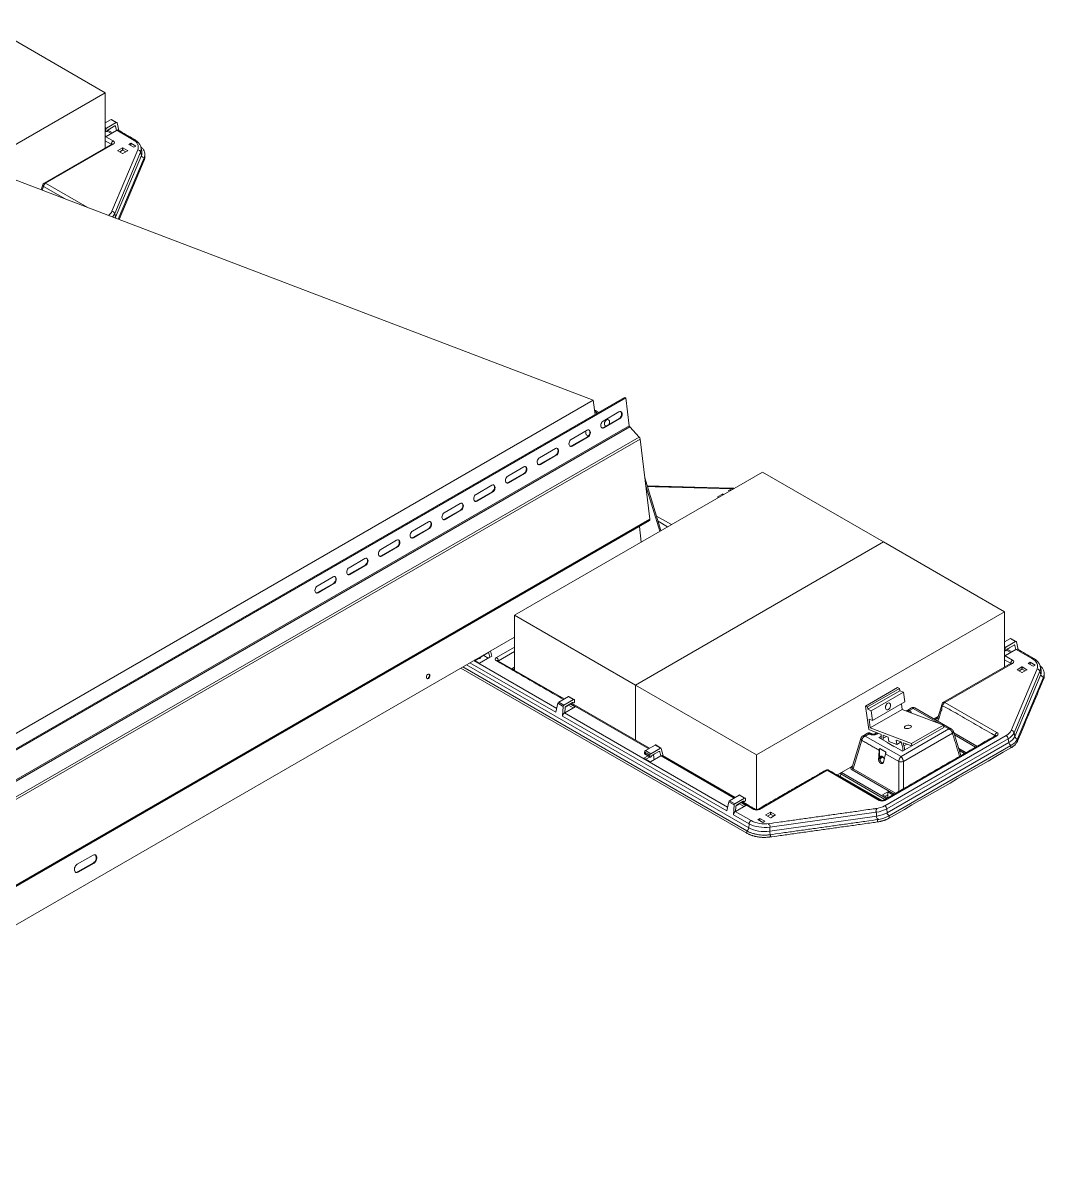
# Model space of a CAD drawing. Header units: inches. Extents: x 1518 to 2565, y 62 to 679.
# Drawn here: x 2425.2 to 2470.7, y 599.1 to 649.8 of the extents above; entities that cross this region are included whole.
import ezdxf

# ---------------------------------------------------------------- set-up
doc = ezdxf.new("R2010")
doc.units = ezdxf.units.IN
doc.header["$LTSCALE"] = 50
doc.header["$MEASUREMENT"] = 0
for name, color, linetype, lineweight in [('E2-ECOFEET', 254, 'Continuous', 5), ('ECOFEET', 254, 'Continuous', 5), ('TEXT', 1, 'Continuous', 20)]:
    doc.layers.add(name, color=color, linetype=linetype, lineweight=lineweight)

# ---------------------------------------------------------------- blocks, each defined once
blk = doc.blocks.new('Z1')
at = {"layer": 'ECOFEET', "color": 1, "linetype": 'Continuous'}
for p, q in [((299.423, 178.764), (299.413, 178.769)), ((299.927, 178.773), (299.692, 178.908)), ((299.938, 178.756), (300.018, 178.42)), ((299.413, 178.392), (299.452, 178.37)), ((299.413, 178.363), (299.438, 178.378)), ((299.499, 178.393), (299.684, 178.286)), ((299.73, 178.313), (299.528, 178.43)), ((299.834, 178.622), (299.536, 178.45)), ((299.64, 178.509), (299.641, 178.492)), ((301.039, 177.514), (301.001, 177.668)), ((300.182, 177.393), (299.974, 177.513)), ((300.407, 177.515), (300.196, 177.393)), ((301.176, 177.255), (301.174, 177.357)), ((301.145, 177.094), (300.033, 174.451)), ((321.384, 165.866), (321.288, 165.922)), ((324.159, 160.596), (323.443, 162.942)), ((324.105, 160.564), (323.486, 162.591)), ((327.265, 162.489), (323.552, 162.586)), ((327.254, 162.433), (327.298, 162.408)), ((326.719, 162.074), (326.682, 162.095)), ((323.961, 161.246), (324.623, 160.864)), ((324.457, 160.768), (324.032, 161.013)), ((323.28, 160.088), (323.196, 160.778)), ((339.464, 156.981), (339.464, 154.526)), ((317.632, 155.855), (282.942, 135.829)), ((339.473, 155.643), (339.464, 155.649)), ((339.781, 155.192), (339.579, 155.309)), ((339.885, 155.501), (339.587, 155.329)), ((339.69, 155.389), (339.692, 155.371)), ((339.977, 155.652), (339.743, 155.788)), ((339.989, 155.635), (340.069, 155.299)), ((315.821, 154.81), (319.518, 152.675)), ((315.875, 154.802), (316.062, 154.91)), ((316.028, 154.93), (316.076, 154.902)), ((316.458, 155.154), (316.16, 154.982)), ((316.264, 155.042), (316.265, 155.027)), ((319.851, 153.1), (316.901, 154.803)), ((339.464, 155.272), (339.503, 155.249)), ((339.464, 155.243), (339.489, 155.257)), ((339.55, 155.272), (339.735, 155.166)), ((317.519, 154.446), (317.632, 154.511)), ((317.632, 154.437), (317.583, 154.409)), ((340.233, 154.273), (340.025, 154.393)), ((340.458, 154.394), (340.247, 154.273)), ((341.089, 154.393), (341.051, 154.547)), ((341.227, 154.134), (341.224, 154.237)), ((333.268, 152.777), (334.696, 153.602)), ((334.696, 153.602), (334.78, 153.57)), ((334.78, 153.57), (334.795, 153.461)), ((334.795, 153.461), (334.955, 153.4)), ((319.921, 152.76), (320.219, 152.933)), ((320.047, 152.818), (320.048, 152.834)), ((320.297, 153.076), (320.063, 153.211)), ((323.617, 150.882), (320.142, 152.888)), ((323.655, 150.904), (320.18, 152.91)), ((320.233, 152.937), (320.257, 152.923)), ((320.251, 152.929), (320.237, 152.937)), ((320.315, 152.988), (320.31, 153.052)), ((333.351, 152.745), (333.268, 152.777)), ((333.526, 152.575), (333.366, 152.636)), ((334.907, 152.631), (336.74, 151.932)), ((335.316, 152.699), (335.101, 152.575)), ((337.096, 151.758), (335.466, 152.699)), ((336.32, 152.206), (336.505, 152.313)), ((335.312, 151.108), (336.74, 151.932)), ((333.061, 151.343), (332.671, 150.065)), ((333.1, 151.26), (332.713, 149.993)), ((333.361, 151.571), (333.145, 151.446)), ((333.967, 151.372), (333.92, 151.345)), ((337.51, 150.573), (337.18, 151.655)), ((337.202, 151.584), (338.232, 150.99)), ((338.167, 150.953), (337.229, 151.495)), ((323.769, 150.59), (324.067, 150.762)), ((324.159, 150.913), (323.925, 151.048)), ((324.251, 150.56), (324.171, 150.896)), ((337.752, 150.713), (337.407, 150.912)), ((337.737, 150.705), (337.413, 150.892)), ((337.68, 150.671), (337.448, 150.805)), ((323.431, 150.656), (323.685, 150.51)), ((323.671, 150.518), (323.484, 150.41)), ((323.822, 150.605), (323.856, 150.391)), ((323.874, 150.632), (323.872, 150.649)), ((327.459, 148.708), (324.229, 150.573)), ((328.415, 150.603), (328.415, 148.174)), ((333.897, 150.457), (333.852, 150.431)), ((333.898, 150.469), (333.943, 150.495)), ((333.932, 150.441), (334.051, 150.51)), ((333.94, 150.477), (334.029, 150.528)), ((331.998, 149.711), (332.684, 150.107)), ((327.906, 148.684), (327.671, 148.819)), ((327.529, 148.368), (327.827, 148.54)), ((327.656, 148.426), (327.657, 148.442)), ((327.842, 148.545), (327.866, 148.531)), ((327.859, 148.537), (327.845, 148.545)), ((327.924, 148.596), (327.918, 148.66)), ((328.828, 147.929), (329.036, 147.809)), ((329, 147.212), (333.765, 147.88)), ((333.748, 148.053), (329.011, 147.389)), ((329.05, 147.809), (329.261, 147.931)), ((298.204, 145.381), (298.911, 145.79))]:
    blk.add_line(p, q, dxfattribs=at)
for points in [[(299.413, 180.101), (294.021, 183.214), (282.973, 176.836), (288.365, 173.723)], [(288.365, 173.545), (288.365, 173.723), (299.413, 180.101), (299.413, 177.647)], [(299.413, 178.553), (299.468, 178.521), (299.901, 178.771), (299.668, 178.905), (299.413, 178.758)], [(299.413, 178.409), (299.44, 178.394), (299.436, 178.459), (299.413, 178.472)], [(299.413, 178.177), (299.454, 178.153), (299.916, 178.42)], [(299.639, 178.494), (299.641, 178.492), (299.638, 178.493), (299.511, 178.42)], [(299.669, 177.794), (299.673, 177.81), (299.413, 177.96)], [(300.054, 177.467), (300.185, 177.543), (300.185, 177.643), (299.974, 177.522), (299.974, 177.513)], [(300.407, 177.515), (300.407, 177.523), (300.199, 177.643), (300.199, 177.543), (300.327, 177.469)], [(300.546, 177.749), (300.546, 177.851), (300.457, 177.8), (300.679, 177.672), (300.768, 177.723), (300.546, 177.851)], [(274.822, 139.669), (247.634, 150.032), (293.95, 176.77), (321.138, 166.406), (321.224, 165.774)], [(322.742, 165.269), (322.59, 166.51), (322.536, 166.531), (273.039, 137.957), (273.093, 137.935)], [(322.59, 166.51), (273.093, 137.935), (273.245, 136.695)], [(274.908, 139.036), (274.822, 139.669), (321.138, 166.406)], [(321.329, 165.834), (321.213, 165.901), (321.207, 165.897)], [(322.325, 165.584), (321.618, 165.176), (321.594, 165.185)], [(322.77, 165.211), (273.273, 136.637), (273.69, 136.188)], [(320.805, 165.026), (320.828, 164.856), (320.933, 164.816)], [(323.231, 164.673), (273.733, 136.098), (274.171, 132.526)], [(320.911, 164.768), (320.204, 164.36), (320.18, 164.369)], [(319.497, 163.951), (318.79, 163.543), (318.766, 163.553)], [(318.082, 163.135), (317.375, 162.727), (317.352, 162.736)], [(317.632, 154.381), (317.632, 156.828), (323.023, 153.715), (328.415, 150.603), (339.464, 156.981), (334.072, 160.093), (328.68, 163.206), (317.632, 156.828)], [(327.254, 162.382), (327.254, 162.433), (327.165, 162.382), (327.209, 162.357)], [(316.668, 162.319), (315.961, 161.91), (315.938, 161.92)], [(326.893, 162.174), (326.893, 162.225), (326.682, 162.103), (326.682, 162.095)], [(326.944, 162.204), (326.907, 162.225), (326.907, 162.182)], [(315.254, 161.502), (314.547, 161.094), (314.523, 161.103)], [(313.84, 160.686), (313.133, 160.278), (313.109, 160.287)], [(312.426, 159.869), (311.718, 159.461), (311.695, 159.471)], [(323.023, 151.268), (323.023, 153.715), (334.072, 160.093)], [(311.011, 159.053), (310.304, 158.645), (310.281, 158.654)], [(309.597, 158.237), (308.89, 157.828), (308.867, 157.838)], [(339.464, 155.432), (339.519, 155.401), (339.951, 155.65), (339.719, 155.785), (339.464, 155.638)], [(339.464, 155.288), (339.49, 155.273), (339.486, 155.338), (339.464, 155.352)], [(339.464, 155.056), (339.504, 155.033), (339.967, 155.3)], [(339.689, 155.373), (339.692, 155.371), (339.689, 155.373), (339.561, 155.299)], [(315.842, 154.822), (316.078, 154.686), (316.54, 154.953), (316.496, 155.139), (316.465, 155.157)], [(316.062, 154.949), (316.064, 154.926), (316.043, 154.938)], [(316.135, 154.952), (316.265, 155.027), (316.467, 154.911)], [(316.573, 155.244), (316.63, 155.004), (316.54, 154.953)], [(317.632, 155.209), (316.926, 154.801), (316.931, 154.786)], [(339.719, 154.673), (339.724, 154.689), (339.464, 154.839)], [(315.331, 154.527), (327.983, 147.223), (327.981, 147.12), (315.241, 154.475)], [(315.496, 154.622), (328.071, 147.363), (328.082, 147.539), (327.385, 147.941), (327.415, 148.377), (327.177, 148.514), (327.089, 148.112), (319.777, 152.333)], [(319.777, 152.333), (319.807, 152.769), (319.569, 152.906), (319.481, 152.504), (315.654, 154.714)], [(340.105, 154.347), (340.235, 154.422), (340.235, 154.522), (340.025, 154.401), (340.025, 154.393)], [(340.458, 154.394), (340.458, 154.402), (340.25, 154.522), (340.25, 154.422), (340.378, 154.348)], [(340.596, 154.629), (340.596, 154.731), (340.508, 154.68), (340.73, 154.551), (340.818, 154.602), (340.596, 154.731)], [(334.795, 153.461), (333.366, 152.636), (333.351, 152.745), (334.78, 153.57)], [(333.479, 151.806), (333.425, 152.199), (333.586, 152.138), (335.014, 152.963), (334.955, 153.4), (333.526, 152.575), (333.586, 152.138)], [(320.121, 152.876), (320.336, 152.752), (319.873, 152.485)], [(319.895, 152.73), (320.047, 152.818), (320.249, 152.701)], [(333.268, 152.777), (333.409, 151.734), (333.972, 151.519), (333.968, 151.4), (333.97, 151.316)], [(335.103, 151.088), (334.977, 151.015), (334.938, 151.151), (335.326, 151.003), (335.312, 151.108), (333.479, 151.806), (334.907, 152.631), (334.873, 152.882)], [(319.888, 152.705), (319.873, 152.485), (319.861, 152.477), (327.127, 148.283)], [(336.451, 152.282), (336.47, 152.269), (336.496, 152.285)], [(335.326, 151.003), (336.755, 151.827), (336.74, 151.932)], [(334.241, 151.16), (333.856, 151.382), (333.969, 151.447)], [(334.052, 151.347), (334.057, 151.486), (334.281, 151.401), (334.308, 151.201), (334.656, 151.068), (334.853, 151.181)], [(339.653, 151.162), (339.623, 151.327), (334.212, 148.203)], [(337.141, 151.572), (334.955, 150.31), (334.955, 149.098)], [(323.59, 150.564), (323.403, 150.457), (323.686, 150.293), (324.149, 150.56), (324.104, 150.747), (324.073, 150.765)], [(334.244, 151.147), (334.241, 151.16), (334.231, 151.154), (334.525, 150.984), (334.534, 150.99), (334.919, 150.768), (335.326, 151.003)], [(337.441, 150.801), (337.448, 150.805), (337.448, 150.779)], [(323.871, 150.634), (323.874, 150.632), (323.871, 150.633), (323.743, 150.56)], [(327.421, 148.686), (324.161, 150.568), (324.149, 150.56)], [(333.915, 150.366), (333.94, 150.477), (333.897, 150.452)], [(334.746, 148.977), (334.746, 150.31), (334.152, 150.652), (334.08, 150.32)], [(334.134, 148.624), (332.162, 149.763), (332.125, 149.784)], [(332.681, 150.098), (332.679, 150.1), (332.682, 150.102)], [(334.26, 148.965), (334.03, 148.832), (334.262, 148.698)], [(334.26, 148.699), (334.26, 148.703), (334.249, 148.832), (334.14, 148.769)], [(334.492, 148.831), (334.26, 148.965), (334.26, 148.703), (334.265, 148.7)], [(327.729, 148.484), (327.945, 148.359), (327.482, 148.092), (327.497, 148.313)], [(327.504, 148.338), (327.656, 148.426), (327.858, 148.309)], [(328.556, 147.678), (328.556, 147.78), (328.467, 147.729), (328.69, 147.601), (328.778, 147.652), (328.556, 147.78)], [(328.908, 147.883), (329.039, 147.958), (329.039, 148.059), (328.828, 147.937), (328.828, 147.929)], [(329.261, 147.931), (329.261, 147.939), (329.053, 148.059), (329.053, 147.958), (329.181, 147.885)]]:
    blk.add_lwpolyline(points, dxfattribs=at)
for points in [[(299.413, 178.152), (299.764, 177.95, 0.214396), (299.673, 177.81)], [(300.697, 178.028, 0.276387), (300.632, 178.022), (299.929, 178.428), (299.916, 178.42), (299.872, 178.607), (299.84, 178.625)], [(299.699, 177.811), (296.686, 176.072, -0.267975), (296.751, 176.066), (299.764, 177.805, 0.267975), (299.699, 177.811), (299.701, 177.813)], [(300.983, 177.45, 0.306441), (300.859, 177.555), (299.709, 174.82, -0.306477), (299.833, 174.715)], [(299.863, 174.55), (299.833, 174.715), (300.983, 177.45), (301.02, 177.301), (299.863, 174.55, 0.099019), (299.881, 174.509)], [(299.994, 174.466), (301.142, 177.196, -0.303053), (301.02, 177.301)], [(296.559, 175.775), (296.627, 175.998, 0.304881), (296.661, 175.926), (297.626, 175.368)], [(298.606, 174.995), (296.751, 176.066, 0.214396), (296.661, 175.926), (296.609, 175.756)], [(273.273, 136.637, -0.152118), (273.245, 136.695), (322.742, 165.269, 0.152118), (322.77, 165.211), (323.187, 164.763)], [(323.669, 161.1), (274.171, 132.526, -0.302208), (274.151, 132.465), (323.648, 161.039, 0.302208), (323.669, 161.1), (323.231, 164.673, 0.152132), (323.187, 164.763), (273.69, 136.188, -0.152132), (273.733, 136.098)], [(316.926, 154.801, 0.214394), (316.836, 154.941), (317.632, 155.401)], [(340.747, 154.907, 0.276387), (340.682, 154.901), (339.979, 155.307), (339.967, 155.3), (339.922, 155.486), (339.891, 155.504)], [(339.464, 155.032), (339.814, 154.829, 0.214396), (339.724, 154.689)], [(339.749, 154.691), (336.737, 152.952, -0.267988), (336.802, 152.945), (339.814, 154.684, 0.267988), (339.749, 154.691), (339.752, 154.692)], [(341.034, 154.329, 0.306436), (340.909, 154.435), (339.759, 151.7, -0.306472), (339.883, 151.595)], [(339.914, 151.429), (339.883, 151.595), (341.034, 154.329), (341.071, 154.18, 0.303053), (341.193, 154.075)], [(341.071, 154.18), (339.914, 151.429, 0.30309), (340.036, 151.325), (341.193, 154.075), (341.195, 153.973)], [(336.489, 152.261), (336.677, 152.877, 0.304859), (336.711, 152.805, -0.214396), (336.802, 152.945), (339.123, 151.605, 0.214396), (339.032, 151.465)], [(336.572, 151.996), (335.391, 152.678), (335.226, 152.583), (335.242, 152.573, 0.077933), (335.185, 152.525)], [(333.537, 151.544, 0.272126), (333.443, 151.534), (333.426, 151.544), (333.26, 151.448), (334.85, 150.53), (336.981, 151.76), (336.745, 151.896)], [(333.839, 151.57), (333.777, 151.534, 0.271502), (333.683, 151.544)], [(334.069, 148.587, -0.259789), (334.132, 148.579), (339.123, 151.46, 0.267985), (339.058, 151.467), (339.06, 151.468)], [(334.229, 148.03, 0.211311), (334.318, 147.891), (339.742, 151.022, -0.211311), (339.653, 151.162), (334.229, 148.03), (334.212, 148.203, 0.214395), (334.122, 148.343), (339.532, 151.467, -0.214395), (339.623, 151.327)], [(334.927, 150.773, 0.093611), (334.898, 151.024), (334.852, 151.183), (334.629, 151.269), (334.656, 151.068)], [(333.946, 148.586, 0.260932), (333.882, 148.579), (331.56, 149.919), (328.548, 148.18, 0.271263), (328.483, 148.187)], [(334.204, 148.665), (332.197, 149.823, 0.240586), (332.162, 149.763), (332.16, 149.638), (334.004, 148.573)], [(334.545, 148.861), (332.679, 149.939, 0.214447), (332.713, 149.993), (334.609, 148.898)], [(328.361, 148.187, 0.271186), (328.297, 148.18), (327.75, 148.496)], [(327.482, 148.092), (327.469, 148.085), (328.172, 147.679, 0.214396), (328.082, 147.539)]]:
    blk.add_lwpolyline(points, format="xyb", dxfattribs=at)
at = {"layer": 'ECOFEET', "color": 1, "linetype": 'Continuous', "flags": 128}
for points in [[(322.302, 165.594), (322.325, 165.584), (322.359, 165.61), (322.388, 165.646), (322.411, 165.689), (322.425, 165.735), (322.43, 165.782), (322.424, 165.824), (322.41, 165.859), (322.387, 165.884), (322.357, 165.897), (322.323, 165.897), (322.288, 165.883), (321.581, 165.475), (321.548, 165.449), (321.519, 165.413), (321.496, 165.37), (321.482, 165.324), (321.477, 165.277), (321.482, 165.235), (321.497, 165.199), (321.52, 165.175), (321.549, 165.162), (321.583, 165.162), (321.618, 165.176)], [(321.701, 165.247), (321.682, 165.258), (321.66, 165.284), (321.648, 165.32), (321.645, 165.362), (321.652, 165.406), (321.668, 165.45), (321.692, 165.489), (321.722, 165.519), (321.755, 165.538), (321.788, 165.544), (321.818, 165.537), (321.843, 165.517), (321.86, 165.486), (321.868, 165.447), (321.866, 165.403), (321.854, 165.358), (321.84, 165.327)], [(320.887, 164.777), (320.911, 164.768), (320.944, 164.794), (320.974, 164.829), (320.996, 164.872), (321.011, 164.919), (321.015, 164.965), (321.01, 165.008), (320.996, 165.043), (320.972, 165.068), (320.943, 165.081), (320.909, 165.08), (320.874, 165.066), (320.167, 164.658), (320.134, 164.632), (320.104, 164.597), (320.082, 164.554), (320.067, 164.507), (320.063, 164.461), (320.068, 164.418), (320.082, 164.383), (320.106, 164.358), (320.135, 164.345), (320.169, 164.346), (320.204, 164.36)], [(319.473, 163.961), (319.497, 163.951), (319.53, 163.977), (319.559, 164.013), (319.582, 164.056), (319.596, 164.103), (319.601, 164.149), (319.596, 164.191), (319.581, 164.227), (319.558, 164.252), (319.529, 164.264), (319.495, 164.264), (319.46, 164.25), (318.753, 163.842), (318.719, 163.816), (318.69, 163.78), (318.667, 163.737), (318.653, 163.691), (318.648, 163.644), (318.654, 163.602), (318.668, 163.567), (318.691, 163.542), (318.721, 163.529), (318.755, 163.529), (318.79, 163.543)], [(318.059, 163.144), (318.082, 163.135), (318.116, 163.161), (318.145, 163.197), (318.168, 163.24), (318.182, 163.286), (318.187, 163.333), (318.182, 163.375), (318.167, 163.41), (318.144, 163.435), (318.114, 163.448), (318.081, 163.447), (318.046, 163.434), (317.339, 163.025), (317.305, 163), (317.276, 162.964), (317.253, 162.921), (317.239, 162.874), (317.234, 162.828), (317.239, 162.785), (317.254, 162.75), (317.277, 162.725), (317.307, 162.713), (317.34, 162.713), (317.375, 162.727)], [(316.645, 162.328), (316.668, 162.319), (316.702, 162.344), (316.731, 162.38), (316.754, 162.423), (316.768, 162.47), (316.773, 162.516), (316.768, 162.559), (316.753, 162.594), (316.73, 162.619), (316.7, 162.631), (316.667, 162.631), (316.632, 162.617), (315.925, 162.209), (315.891, 162.183), (315.862, 162.147), (315.839, 162.104), (315.825, 162.058), (315.82, 162.011), (315.825, 161.969), (315.84, 161.934), (315.863, 161.909), (315.892, 161.896), (315.926, 161.897), (315.961, 161.91)], [(315.231, 161.512), (315.254, 161.502), (315.288, 161.528), (315.317, 161.564), (315.34, 161.607), (315.354, 161.653), (315.359, 161.7), (315.353, 161.742), (315.339, 161.777), (315.316, 161.802), (315.286, 161.815), (315.252, 161.815), (315.217, 161.801), (314.51, 161.393), (314.477, 161.367), (314.447, 161.331), (314.425, 161.288), (314.41, 161.241), (314.406, 161.195), (314.411, 161.153), (314.426, 161.117), (314.449, 161.092), (314.478, 161.08), (314.512, 161.08), (314.547, 161.094)], [(313.816, 160.695), (313.84, 160.686), (313.873, 160.712), (313.903, 160.747), (313.925, 160.79), (313.94, 160.837), (313.944, 160.883), (313.939, 160.926), (313.924, 160.961), (313.901, 160.986), (313.872, 160.999), (313.838, 160.998), (313.803, 160.984), (313.096, 160.576), (313.063, 160.55), (313.033, 160.515), (313.011, 160.472), (312.996, 160.425), (312.991, 160.379), (312.997, 160.336), (313.011, 160.301), (313.035, 160.276), (313.064, 160.263), (313.098, 160.264), (313.133, 160.278)], [(312.402, 159.879), (312.426, 159.869), (312.459, 159.895), (312.488, 159.931), (312.511, 159.974), (312.525, 160.02), (312.53, 160.067), (312.525, 160.109), (312.51, 160.145), (312.487, 160.169), (312.458, 160.182), (312.424, 160.182), (312.389, 160.168), (311.682, 159.76), (311.648, 159.734), (311.619, 159.698), (311.596, 159.655), (311.582, 159.609), (311.577, 159.562), (311.582, 159.52), (311.597, 159.485), (311.62, 159.46), (311.65, 159.447), (311.683, 159.447), (311.718, 159.461)], [(310.988, 159.062), (311.011, 159.053), (311.045, 159.079), (311.074, 159.115), (311.097, 159.158), (311.111, 159.204), (311.116, 159.25), (311.111, 159.293), (311.096, 159.328), (311.073, 159.353), (311.043, 159.366), (311.01, 159.365), (310.975, 159.352), (310.268, 158.943), (310.234, 158.918), (310.205, 158.882), (310.182, 158.839), (310.168, 158.792), (310.163, 158.746), (310.168, 158.703), (310.183, 158.668), (310.206, 158.643), (310.236, 158.631), (310.269, 158.631), (310.304, 158.645)], [(309.574, 158.246), (309.597, 158.237), (309.631, 158.262), (309.66, 158.298), (309.683, 158.341), (309.697, 158.388), (309.702, 158.434), (309.697, 158.477), (309.682, 158.512), (309.659, 158.537), (309.629, 158.549), (309.596, 158.549), (309.561, 158.535), (308.853, 158.127), (308.82, 158.101), (308.791, 158.065), (308.768, 158.022), (308.754, 157.976), (308.749, 157.929), (308.754, 157.887), (308.769, 157.852), (308.792, 157.827), (308.821, 157.814), (308.855, 157.815), (308.89, 157.828)], [(313.87, 154.149), (313.861, 154.18), (313.842, 154.202), (313.817, 154.209), (313.788, 154.203), (313.76, 154.184), (313.736, 154.153), (313.72, 154.116), (313.714, 154.077), (313.718, 154.042), (313.732, 154.015), (313.755, 154.001), (313.782, 154), (313.811, 154.013), (313.837, 154.038), (313.858, 154.073), (313.869, 154.111), (313.87, 154.149)], [(313.74, 154.008), (313.759, 154.009), (313.788, 154.022), (313.814, 154.048), (313.834, 154.082), (313.846, 154.121), (313.847, 154.158), (313.837, 154.19), (313.821, 154.209)], [(334.289, 152.633), (334.321, 152.657), (334.348, 152.692), (334.368, 152.734), (334.38, 152.779), (334.382, 152.822), (334.374, 152.862), (334.357, 152.892), (334.332, 152.912), (334.302, 152.92), (334.268, 152.913), (334.236, 152.894), (334.206, 152.864), (334.182, 152.826), (334.165, 152.782), (334.158, 152.737), (334.161, 152.695), (334.174, 152.66), (334.195, 152.634), (334.223, 152.62), (334.255, 152.62), (334.289, 152.633)], [(335.264, 151.811), (335.291, 151.831), (335.307, 151.854), (335.309, 151.876), (335.297, 151.896), (335.273, 151.913), (335.238, 151.923), (335.196, 151.928), (335.15, 151.926), (335.105, 151.917), (335.064, 151.903), (335.031, 151.884), (335.009, 151.862), (335, 151.839), (335.005, 151.818), (335.023, 151.799), (335.053, 151.785), (335.092, 151.778), (335.136, 151.776), (335.183, 151.782), (335.226, 151.794), (335.264, 151.811)], [(334.055, 151.267), (334.055, 151.267), (334.052, 151.347), (334.2, 151.432)], [(298.888, 145.799), (298.911, 145.79), (298.948, 145.817), (298.98, 145.855), (299.007, 145.9), (299.025, 145.95), (299.034, 146), (299.033, 146.049), (299.023, 146.092), (299.003, 146.126), (298.976, 146.149), (298.943, 146.16), (298.906, 146.158), (298.868, 146.142), (298.161, 145.734), (298.125, 145.707), (298.092, 145.669), (298.066, 145.624), (298.048, 145.574), (298.038, 145.523), (298.039, 145.475), (298.05, 145.432), (298.069, 145.398), (298.096, 145.374), (298.13, 145.364), (298.166, 145.366), (298.204, 145.381), (298.181, 145.391)]]:
    blk.add_lwpolyline(points, dxfattribs=at)
for points in [[(322.359, 165.897), (322.363, 165.894), (322.386, 165.869), (322.401, 165.834), (322.406, 165.791), (322.401, 165.745), (322.387, 165.698), (322.364, 165.655), (322.335, 165.619), (322.302, 165.594), (321.594, 165.185, -0.195854), (321.524, 165.172)], [(320.944, 165.08), (320.949, 165.077), (320.972, 165.052), (320.987, 165.017), (320.992, 164.975), (320.987, 164.928), (320.973, 164.882), (320.95, 164.839), (320.921, 164.803), (320.887, 164.777), (320.18, 164.369, -0.195837), (320.11, 164.355)], [(319.53, 164.264), (319.535, 164.261), (319.558, 164.236), (319.573, 164.201), (319.578, 164.158), (319.573, 164.112), (319.559, 164.065), (319.536, 164.022), (319.507, 163.987), (319.473, 163.961), (318.766, 163.553, -0.195854), (318.696, 163.539)], [(318.116, 163.448), (318.121, 163.445), (318.144, 163.42), (318.158, 163.384), (318.164, 163.342), (318.159, 163.296), (318.144, 163.249), (318.122, 163.206), (318.092, 163.17), (318.059, 163.144), (317.352, 162.736, -0.195096), (317.282, 162.722)], [(316.702, 162.631), (316.706, 162.628), (316.729, 162.603), (316.744, 162.568), (316.749, 162.526), (316.745, 162.479), (316.73, 162.433), (316.708, 162.39), (316.678, 162.354), (316.645, 162.328), (315.938, 161.92, -0.195837), (315.867, 161.906)], [(315.288, 161.815), (315.292, 161.812), (315.315, 161.787), (315.33, 161.752), (315.335, 161.709), (315.33, 161.663), (315.316, 161.616), (315.293, 161.573), (315.264, 161.537), (315.231, 161.512), (314.523, 161.103, -0.195854), (314.453, 161.089)], [(313.873, 160.998), (313.878, 160.995), (313.901, 160.97), (313.916, 160.935), (313.921, 160.893), (313.916, 160.846), (313.902, 160.8), (313.879, 160.757), (313.85, 160.721), (313.816, 160.695), (313.109, 160.287, -0.195096), (313.039, 160.273)], [(312.459, 160.182), (312.464, 160.179), (312.487, 160.154), (312.501, 160.119), (312.507, 160.076), (312.502, 160.03), (312.488, 159.983), (312.465, 159.94), (312.436, 159.905), (312.402, 159.879), (311.695, 159.471, -0.195854), (311.625, 159.457)], [(311.045, 159.365), (311.049, 159.362), (311.073, 159.338), (311.087, 159.302), (311.092, 159.26), (311.088, 159.213), (311.073, 159.167), (311.051, 159.124), (311.021, 159.088), (310.988, 159.062), (310.281, 158.654, -0.195854), (310.211, 158.64)], [(309.631, 158.549), (309.635, 158.546), (309.658, 158.521), (309.673, 158.486), (309.678, 158.443), (309.674, 158.397), (309.659, 158.351), (309.636, 158.308), (309.607, 158.272), (309.574, 158.246), (308.867, 157.838, -0.195096), (308.796, 157.824)], [(332.015, 149.721), (332.044, 149.704), (332.16, 149.638, -0.073175), (332.156, 149.619)], [(298.953, 146.158), (298.98, 146.135), (298.999, 146.101), (299.01, 146.058), (299.011, 146.01), (299.002, 145.959), (298.983, 145.909), (298.957, 145.864), (298.924, 145.826), (298.888, 145.799), (298.181, 145.391, -0.1998), (298.096, 145.375)]]:
    blk.add_lwpolyline(points, format="xyb", dxfattribs=at)
at = {"layer": 'ECOFEET', "color": 1, "linetype": 'Continuous'}
for points in [[(320.271, 153.074), (320.039, 153.208), (319.606, 152.959), (319.839, 152.824)], [(324.133, 150.911), (323.901, 151.045), (323.468, 150.796), (323.701, 150.661)], [(327.88, 148.682), (327.647, 148.816), (327.215, 148.566), (327.447, 148.432)]]:
    blk.add_lwpolyline(points, close=True, dxfattribs=at)
for centre, radius, start, end in [((296.751, 175.96), 0.13, 119.9973, 163.0178), ((321.213, 165.792), 0.15, 59.565, 94.8235), ((336.802, 152.839), 0.13, 119.9973, 163.0178), ((335.391, 152.569), 0.15, 59.565, 120.5127), ((336.562, 152.102), 0.191, 118.9034, 159.3086), ((333.426, 151.458), 0.13, 59.009, 120.8012), ((334.095, 150.755), 0.919, 4.1593, 16.4277), ((334.85, 150.649), 0.355, 252.8668, 287.1321), ((331.56, 149.813), 0.13, 60.0027, 119.9973)]:
    blk.add_arc(centre, radius, start, end, dxfattribs=at)
for centre, major_axis, ratio, start_param, end_param in [((299.665, 178.866), (0.028, 0.0415), 0.525023, 0.036647, 0.821963), ((299.904, 178.728), (0.0214, 0.0453), 0.625261, 5.620286, 7.01655), ((299.471, 178.479), (0.0214, 0.0453), 0.625261, 0.733364, 2.286708), ((299.837, 178.579), (0.0214, 0.0453), 0.625261, 5.620286, 7.01655), ((299.937, 178.317), (0.056, 0.118), 0.625261, 6.231233, 7.01655), ((299.631, 177.771), (0.0581, 0.0311), 0.394739, 0.110543, 0.562083), ((299.631, 177.877), (0.186, 0), 0.560135, 5.512866, 7.053504), ((300.192, 177.639), (0.01, 0), 0.577464, 0.78555, 2.356042), ((299.997, 177.667), (0.886, 0.008), 0.567431, 6.04341, 7.049947), ((299.997, 177.561), (1.014, 0.037), 0.574979, 6.028688, 6.407918), ((299.981, 177.517), (0.01, 0), 0.577112, 2.356347, 3.926839), ((300.189, 177.397), (0.01, 0), 0.577464, 3.927143, 5.497635), ((300.192, 177.539), (0.01, 0), 0.577464, 0.78555, 2.356042), ((300.4, 177.519), (0.01, 0), 0.577112, 5.497939, 7.068431), ((300.025, 177.447), (1.024, -0.019), 0.559427, 6.05719, 6.431648), ((298.852, 174.945), (0.881, -0.011), 0.572242, 5.639819, 6.054631), ((298.852, 174.839), (1.009, 0.016), 0.5643, 5.758048, 6.037239), ((298.875, 174.713), (1.016, -0.041), 0.579469, 6.020839, 6.072755), ((327.211, 161.956), (0.873, 0.01), 0.58407, 1.365273, 1.506427), ((326.689, 162.099), (0.01, 0), 0.577112, 2.356347, 3.926839), ((326.9, 162.221), (0.01, 0), 0.577464, 0.78555, 2.356042), ((339.522, 155.358), (0.0214, 0.0453), 0.625261, 0.733364, 2.286708), ((339.715, 155.746), (0.028, 0.0415), 0.525023, 0.036647, 0.821963), ((339.888, 155.458), (0.0214, 0.0453), 0.625261, 5.620286, 7.01655), ((339.954, 155.608), (0.0214, 0.0453), 0.625261, 5.620286, 7.01655), ((339.987, 155.196), (0.056, 0.118), 0.625261, 6.231233, 7.01655), ((316.461, 155.111), (0.0214, 0.0453), 0.625261, 5.620286, 7.01655), ((316.969, 154.869), (0.186, 0), 0.560135, 2.371274, 3.911912), ((316.969, 154.763), (0.0581, -0.0311), 0.394739, 2.57951, 3.050636), ((339.681, 154.757), (0.186, 0), 0.560135, 5.512866, 7.053504), ((340.047, 154.546), (0.886, 0.008), 0.567431, 6.04341, 7.049947), ((339.681, 154.651), (0.0581, 0.0311), 0.394739, 0.110543, 0.562083), ((340.032, 154.397), (0.01, 0), 0.577112, 2.356347, 3.926839), ((340.243, 154.518), (0.01, 0), 0.577464, 0.78555, 2.356042), ((340.243, 154.418), (0.01, 0), 0.577464, 0.78555, 2.356042), ((340.45, 154.398), (0.01, 0), 0.577112, 5.497939, 7.068431), ((340.047, 154.44), (1.014, 0.037), 0.574979, 6.028688, 6.407918), ((340.075, 154.327), (1.024, -0.019), 0.559427, 6.05719, 6.431648), ((340.24, 154.277), (0.01, 0), 0.577464, 3.927143, 5.497635), ((319.603, 152.919), (0.028, 0.0415), 0.525023, 0.821963, 2.218227), ((319.842, 152.782), (0.0214, 0.0453), 0.625261, 0.733364, 2.129628), ((319.924, 152.718), (0.0214, 0.0453), 0.625261, 0.733364, 2.129628), ((320.035, 153.169), (0.028, 0.0415), 0.525023, 0.036647, 0.821963), ((320.274, 153.031), (0.0214, 0.0453), 0.625261, 5.463207, 7.01655), ((319.869, 152.366), (0.056, 0.118), 0.625261, 0.733364, 2.129628), ((335.065, 152.476), (0.247, 0), 0.560135, 0.001041, 0.770319), ((336.402, 152.289), (-0.061, 0.171), 0.66655, 3.199203, 3.875901), ((333.61, 151.637), (0.24, 0), 0.594966, 3.94207, 5.482708), ((338.99, 151.427), (0.0581, 0.0311), 0.394739, 0.110543, 0.562083), ((338.99, 151.533), (0.186, 0), 0.560135, 5.512866, 7.053504), ((338.902, 151.824), (0.881, -0.011), 0.572242, 5.515921, 6.054631), ((338.902, 151.718), (1.009, 0.016), 0.5643, 5.498529, 6.037239), ((338.925, 151.592), (1.016, -0.041), 0.579469, 5.534045, 6.072755), ((323.465, 150.757), (0.028, 0.0415), 0.525023, 0.821963, 2.375307), ((323.897, 151.006), (0.028, 0.0415), 0.525023, 0.036647, 0.821963), ((324.07, 150.719), (0.0214, 0.0453), 0.625261, 5.620286, 7.01655), ((324.136, 150.868), (0.0214, 0.0453), 0.625261, 5.620286, 7.01655), ((334.012, 150.859), (0.081, 0.172), 0.625261, 1.665167, 2.129628), ((334.283, 150.703), (0.106, 0.158), 0.525023, 1.753766, 2.218227), ((323.704, 150.619), (0.0214, 0.0453), 0.625261, 0.733364, 2.286708), ((324.169, 150.457), (0.056, 0.118), 0.625261, 6.231233, 7.01655), ((332.826, 150.019), (0.206, 0), 0.560135, 2.371274, 3.911912), ((332.826, 150.06), (0.157, 0.014), 0.546347, 2.923281, 3.863021), ((327.644, 148.777), (0.028, 0.0415), 0.525023, 0.036647, 0.821963), ((327.211, 148.527), (0.028, 0.0415), 0.525023, 0.821963, 2.218227), ((327.45, 148.389), (0.0214, 0.0453), 0.625261, 0.733364, 2.129628), ((327.532, 148.326), (0.0214, 0.0453), 0.625261, 0.733364, 2.129628), ((327.883, 148.639), (0.0214, 0.0453), 0.625261, 5.463207, 7.01655), ((333.502, 148.707), (0.873, -0.011), 0.582146, 4.969111, 5.507821), ((333.502, 148.601), (1.003, 0.005), 0.56437, 4.957306, 5.496016), ((334.007, 148.656), (0.18, 0), 0.594966, 3.94207, 5.482708), ((327.477, 147.974), (0.056, 0.118), 0.625261, 0.733364, 2.129628), ((328.422, 148.257), (0.18, 0), 0.594966, 3.94207, 5.482708), ((328.835, 147.933), (0.01, 0), 0.577112, 2.356347, 3.926839), ((329.043, 147.813), (0.01, 0), 0.577464, 3.927143, 5.497635), ((329.046, 148.055), (0.01, 0), 0.577464, 0.78555, 2.356042), ((329.046, 147.954), (0.01, 0), 0.577464, 0.78555, 2.356042), ((329.254, 147.935), (0.01, 0), 0.577112, 5.497939, 7.068431), ((333.515, 148.469), (1.005, -0.031), 0.599587, 4.982226, 5.520936), ((328.779, 147.805), (1.002, 0.022), 0.609769, 3.915765, 4.922302), ((328.787, 147.94), (1.001, -0.002), 0.564458, 3.932607, 4.939144), ((328.787, 148.046), (0.871, 0.008), 0.587188, 3.924756, 4.931293)]:
    blk.add_ellipse(centre, major_axis=major_axis, ratio=ratio, start_param=start_param, end_param=end_param, dxfattribs=at)
for points, weights, degree, knots in [([(299.44, 178.394), (299.442, 178.361), (299.469, 178.368), (299.496, 178.374), (299.507, 178.411), (299.516, 178.438), (299.536, 178.45)], [1, 0.793353340287, 1, 0.793353340287, 1, 0.866025403788, 1], 2, [0, 0, 0, 1.308997, 1.308997, 2.617994, 2.617994, 3.665191, 3.665191, 3.665191]), ([(321.288, 165.922), (321.257, 165.94), (321.213, 165.901), (321.209, 165.904), (321.205, 165.908)], [1, 0.923895080954, 1, 0.9992833951, 1], 2, [0, 0, 0, 0.7853169, 0.7853169, 0.8610369, 0.8610369, 0.8610369]), ([(327.418, 162.477), (327.393, 162.48), (327.343, 162.487), (327.291, 162.488), (327.265, 162.489), (327.263, 162.482), (327.261, 162.474), (327.262, 162.466), (326.027, 162.498), (324.793, 162.53), (323.559, 162.562)], [1, 1, 1, 1, 1, 0.989475953621, 0.989475953621, 1, 1, 1, 1], 3, [0, 0, 0, 0, 0.496486, 1, 1, 1, 1.35584, 1.35584, 1.35584, 2.35584, 2.35584, 2.35584, 2.35584]), ([(339.49, 155.273), (339.493, 155.24), (339.519, 155.247), (339.546, 155.254), (339.558, 155.29), (339.566, 155.317), (339.587, 155.329)], [1, 0.793353340287, 1, 0.793353340287, 1, 0.866025403787, 1], 2, [0, 0, 0, 1.308997, 1.308997, 2.617994, 2.617994, 3.665191, 3.665191, 3.665191]), ([(316.064, 154.926), (316.066, 154.893), (316.093, 154.9), (316.12, 154.907), (316.131, 154.943), (316.14, 154.97), (316.16, 154.982)], [1, 0.793353340283, 1, 0.793353340283, 1, 0.866025403781, 1], 2, [0, 0, 0, 1.308997, 1.308997, 2.617994, 2.617994, 3.665191, 3.665191, 3.665191]), ([(319.813, 153.078), (318.821, 153.651), (317.828, 154.224), (316.836, 154.797), (316.855, 154.811), (316.879, 154.813), (316.901, 154.803), (316.899, 154.804), (316.898, 154.805), (316.898, 154.804), (316.899, 154.804)], [1, 1, 1, 1, 0.905508561846, 0.905508561846, 1, 1, 1, 1, 1], 3, [0, 0, 0, 0, 1, 1, 1, 2.077842, 2.077842, 2.077842, 2.887545, 3.077842, 3.077842, 3.077842, 3.077842]), ([(320.315, 152.988), (320.318, 152.956), (320.292, 152.932), (320.267, 152.908), (320.251, 152.929), (320.239, 152.944), (320.219, 152.933)], [1, 0.793353340283, 1, 0.793353340283, 1, 0.866025403782, 1], 2, [0, 0, 0, 1.308997, 1.308997, 2.617994, 2.617994, 3.665191, 3.665191, 3.665191]), ([(339.028, 151.449), (339.029, 151.455), (339.031, 151.46), (339.032, 151.465), (338.259, 151.912), (337.485, 152.358), (336.711, 152.805), (336.648, 152.6), (336.586, 152.394), (336.523, 152.189), (336.497, 152.204), (336.485, 152.231), (336.489, 152.261), (336.489, 152.26), (336.488, 152.258), (336.489, 152.259), (336.489, 152.259)], [1, 1, 1, 1, 1, 1, 1, 1, 1, 1, 0.886619545829, 0.886619545829, 1, 1, 1, 1, 1], 3, [0, 0, 0, 0, 1, 1, 1, 2, 2, 2, 3, 3, 3, 4.183631, 4.183631, 4.183631, 5.050613, 5.183631, 5.183631, 5.183631, 5.183631]), ([(335.144, 152.541), (335.182, 152.57), (335.226, 152.583), (335.153, 152.605), (335.101, 152.575)], [1, 0.971440802267, 1, 0.924286590009, 1], 2, [0, 0, 0, 0.479134, 0.479134, 1.262402, 1.262402, 1.262402]), ([(335.466, 152.699), (335.435, 152.717), (335.391, 152.678), (335.347, 152.717), (335.316, 152.699)], [1, 0.923895080954, 1, 0.923895080954, 1], 2, [0, 0, 0, 0.785317, 0.785317, 1.570634, 1.570634, 1.570634]), ([(336.47, 152.269), (336.471, 152.269), (336.471, 152.268), (336.48, 152.264), (336.489, 152.266)], [1, 0.999758228463, 1, 0.973975801775, 1], 2, [0, 0, 0, 0.0439801, 0.0439801, 0.5012578, 0.5012578, 0.5012578]), ([(337.095, 151.759), (337.048, 151.786), (336.981, 151.76), (337.117, 151.709), (337.141, 151.572)], [1, 0.925329653586, 1, 0.766044443119, 1], 2, [0, 0, 0, 0.777784, 0.777784, 2.174048, 2.174048, 2.174048]), ([(337.456, 150.542), (337.351, 150.885), (337.246, 151.229), (337.141, 151.572), (337.171, 151.59), (337.185, 151.621), (337.18, 151.655), (337.175, 151.669), (337.164, 151.696), (337.137, 151.728), (337.113, 151.749), (337.097, 151.757), (337.094, 151.759)], [1, 1, 1, 1, 0.886572511132, 0.886572511132, 1, 1, 1, 1, 1, 1, 1], 3, [0, 0, 0, 0, 1, 1, 1, 2.183884, 2.183884, 2.183884, 2.508736, 2.800324, 3.091783, 3.183884, 3.183884, 3.183884, 3.183884]), ([(339.058, 151.467), (337.394, 150.506), (335.731, 149.546), (334.067, 148.586), (334.066, 148.585), (334.061, 148.583), (334.048, 148.578), (334.028, 148.574), (334.005, 148.572), (333.981, 148.574), (333.961, 148.579), (333.951, 148.584), (333.948, 148.585), (333.947, 148.586), (333.173, 149.033), (332.399, 149.479), (331.625, 149.926), (331.604, 149.936), (331.58, 149.933), (331.56, 149.919), (331.541, 149.934), (331.517, 149.936), (331.495, 149.926), (330.491, 149.346), (329.487, 148.766), (328.483, 148.187), (328.481, 148.186), (328.477, 148.183), (328.464, 148.179), (328.444, 148.175), (328.42, 148.173), (328.396, 148.175), (328.376, 148.18), (328.366, 148.184), (328.363, 148.186), (328.362, 148.187), (328.171, 148.297), (327.98, 148.407), (327.788, 148.518)], [1, 1, 1, 1, 1, 1, 1, 1, 1, 1, 1, 1, 1, 1, 1, 1, 1, 0.910649177707, 0.910649177707, 1, 0.905527523754, 0.905527523754, 1, 1, 1, 1, 1, 1, 1, 1, 1, 1, 1, 1, 1, 1, 1, 1, 1], 3, [0, 0, 0, 0, 1, 1, 1, 1.09229, 1.226667, 1.365768, 1.511706, 1.662423, 1.81398, 1.949231, 2, 2, 2, 3, 3, 3, 4.047404, 4.047404, 4.047404, 5.125136, 5.125136, 5.125136, 6.125136, 6.125136, 6.125136, 6.217374, 6.351809, 6.490912, 6.63685, 6.787568, 6.939126, 7.074388, 7.125136, 7.125136, 7.125136, 8.125136, 8.125136, 8.125136, 8.125136]), ([(333.146, 151.445), (333.141, 151.443), (333.123, 151.434), (333.098, 151.409), (333.074, 151.377), (333.065, 151.353), (333.061, 151.343), (333.057, 151.309), (333.071, 151.278), (333.1, 151.26), (333.359, 151.11), (333.619, 150.96), (333.878, 150.811), (333.87, 150.691), (333.862, 150.571), (333.853, 150.451), (333.868, 150.459), (333.883, 150.468), (333.897, 150.476), (333.897, 150.615), (333.897, 150.754), (333.897, 150.893), (333.992, 150.839), (334.087, 150.784), (334.182, 150.729)], [1, 1, 1, 1, 1, 1, 1, 0.894228387432, 0.894228387432, 1, 1, 1, 1, 1, 1, 1, 1, 1, 1, 1, 1, 1, 1, 1, 1], 3, [0, 0, 0, 0, 0.123198, 0.444603, 0.761205, 1, 1, 1, 2.142068, 2.142068, 2.142068, 3.142068, 3.142068, 3.142068, 4.142068, 4.142068, 4.142068, 5.142068, 5.142068, 5.142068, 6.142068, 6.142068, 6.142068, 7.142068, 7.142068, 7.142068, 7.142068]), ([(333.1, 151.26), (333.124, 151.397), (333.26, 151.448), (333.193, 151.474), (333.145, 151.446)], [1, 0.766044443119, 1, 0.923893681359, 1], 2, [0, 0, 0, 1.396263, 1.396263, 2.181588, 2.181588, 2.181588]), ([(333.491, 151.571), (333.464, 151.586), (333.426, 151.544), (333.388, 151.586), (333.361, 151.571)], [1, 0.923895080954, 1, 0.923895080954, 1], 2, [0, 0, 0, 0.785317, 0.785317, 1.570634, 1.570634, 1.570634]), ([(323.672, 150.534), (323.675, 150.501), (323.701, 150.508), (323.728, 150.515), (323.74, 150.551), (323.748, 150.578), (323.769, 150.59)], [1, 0.793353340291, 1, 0.793353340291, 1, 0.866025403781, 1], 2, [0, 0, 0, 1.308997, 1.308997, 2.617994, 2.617994, 3.665191, 3.665191, 3.665191]), ([(334.08, 150.32), (334.078, 150.311), (334.076, 150.302), (334.052, 150.17), (333.945, 150.232), (333.838, 150.294), (333.852, 150.431), (333.853, 150.441), (333.853, 150.451)], [1, 0.999770716911, 1, 0.722641925187, 1, 0.722641925187, 1, 0.999770716911, 1], 2, [0, 0, 0, 0.042829, 0.042829, 1.569188, 1.569188, 3.095547, 3.095547, 3.138376, 3.138376, 3.138376]), ([(333.897, 150.463), (333.898, 150.466), (333.898, 150.469), (333.908, 150.561), (333.985, 150.547), (334.061, 150.533), (334.104, 150.431)], [1, 0.999975067537, 1, 0.82087293991, 1, 0.82087293991, 1], 2, [0, 0, 0, 0.014123, 0.014123, 1.22984, 1.22984, 2.445557, 2.445557, 2.445557]), ([(334.054, 150.249), (333.997, 150.245), (333.946, 150.313), (333.894, 150.381), (333.897, 150.457), (333.897, 150.46), (333.897, 150.463), (333.897, 150.47), (333.897, 150.476)], [1, 0.875143650706, 1, 0.875143650706, 1, 0.999975067537, 1, 0.999896996851, 1], 2, [0, 0, 0, 1.010127, 1.010127, 2.020255, 2.020255, 2.034378, 2.034378, 2.063084, 2.063084, 2.063084]), ([(333.94, 150.477), (333.942, 150.486), (333.943, 150.495), (333.949, 150.527), (333.965, 150.548)], [1, 0.999770716911, 1, 0.974836367085, 1], 2, [0, 0, 0, 0.0428291, 0.0428291, 0.4924501, 0.4924501, 0.4924501]), ([(334.955, 150.31), (334.939, 150.452), (334.85, 150.53), (334.761, 150.452), (334.746, 150.31)], [1, 0.766044443119, 1, 0.766044443119, 1], 2, [0, 0, 0, 1.396263, 1.396263, 2.792527, 2.792527, 2.792527]), ([(327.924, 148.596), (327.926, 148.563), (327.901, 148.54), (327.875, 148.516), (327.859, 148.537), (327.848, 148.552), (327.827, 148.54)], [1, 0.793353340287, 1, 0.793353340287, 1, 0.866025403782, 1], 2, [0, 0, 0, 1.308997, 1.308997, 2.617994, 2.617994, 3.665191, 3.665191, 3.665191]), ([(328.071, 147.363), (328.063, 147.305), (328.031, 147.256), (327.983, 147.223), (328.014, 147.206), (328.078, 147.172), (328.202, 147.123), (328.353, 147.079), (328.532, 147.047), (328.718, 147.033), (328.886, 147.036), (328.988, 147.049), (329.03, 147.054), (330.618, 147.276), (332.207, 147.499), (333.795, 147.722), (333.777, 147.773), (333.767, 147.826), (333.765, 147.88), (333.759, 147.937), (333.754, 147.995), (333.748, 148.053), (333.746, 148.107), (333.736, 148.161), (333.718, 148.212), (332.139, 147.991), (330.56, 147.77), (328.98, 147.548), (328.999, 147.497), (329.009, 147.443), (329.011, 147.389), (329.007, 147.33), (329.004, 147.271), (329, 147.212), (329.002, 147.158), (329.012, 147.105), (329.03, 147.054), (329.03, 147.019), (329.03, 146.985), (329.03, 146.95), (330.619, 147.173), (332.207, 147.396), (333.795, 147.618), (333.813, 147.621), (333.856, 147.627), (333.914, 147.639), (333.972, 147.652), (334.024, 147.666), (334.06, 147.677), (334.078, 147.682), (334.094, 147.688), (334.132, 147.701), (334.182, 147.72), (334.232, 147.743), (334.276, 147.764), (334.305, 147.78), (334.32, 147.788)], [1, 0.943004192216, 0.943004192216, 1, 1, 1, 1, 1, 1, 1, 1, 1, 1, 1, 1, 1, 0.992540582626, 0.992540582626, 1, 1, 1, 1, 0.992255152231, 0.992255152231, 1, 1, 1, 1, 0.992255191253, 0.992255191253, 1, 1, 1, 1, 0.992534388582, 0.992534388582, 1, 1, 1, 1, 1, 1, 1, 1, 1, 1, 1, 1, 1, 1, 1, 1, 1, 1, 1, 1, 1], 3, [0, 0, 0, 0, 0.833021, 0.833021, 0.833021, 0.948464, 1.063904, 1.228178, 1.392447, 1.556488, 1.720538, 1.833021, 1.833021, 1.833021, 2.833021, 2.833021, 2.833021, 3.132488, 3.132488, 3.132488, 4.132488, 4.132488, 4.132488, 4.437641, 4.437641, 4.437641, 5.437641, 5.437641, 5.437641, 5.742794, 5.742794, 5.742794, 6.742794, 6.742794, 6.742794, 7.042386, 7.042386, 7.042386, 8.042386, 8.042386, 8.042386, 9.042386, 9.042386, 9.042386, 9.222732, 9.481208, 9.642513, 9.84246, 10.042386, 10.042386, 10.042386, 10.222408, 10.480741, 10.642214, 10.842276, 11.042386, 11.042386, 11.042386, 11.042386])]:
    blk.add_rational_spline(points, weights, degree=degree, knots=knots, dxfattribs=at)
for points, knots in [([(300.999, 177.671), (300.993, 177.69), (300.982, 177.732), (300.949, 177.795), (300.904, 177.859), (300.848, 177.919), (300.782, 177.974), (300.729, 178.009), (300.7, 178.026), (300.697, 178.028), (300.463, 178.163), (300.23, 178.298), (299.996, 178.433)], [0, 0, 0, 0, 0.132442, 0.295128, 0.461431, 0.632248, 0.807378, 0.979231, 1, 1, 1, 2, 2, 2, 2]), ([(301.176, 177.257), (301.176, 177.246), (301.176, 177.224), (301.173, 177.193), (301.167, 177.159), (301.158, 177.127), (301.148, 177.103), (301.145, 177.094), (301.144, 177.128), (301.143, 177.162), (301.142, 177.196), (301.151, 177.221), (301.169, 177.27), (301.177, 177.357), (301.164, 177.454), (301.117, 177.558), (301.058, 177.64), (301.007, 177.683), (300.991, 177.696)], [0, 0, 0, 0, 0.199738, 0.399591, 0.560755, 0.819358, 1, 1, 1, 2, 2, 2, 2.145036, 2.290063, 2.496437, 2.702816, 2.908903, 3, 3, 3, 3]), ([(341.049, 154.55), (341.044, 154.569), (341.032, 154.612), (341, 154.674), (340.955, 154.738), (340.899, 154.798), (340.833, 154.853), (340.78, 154.888), (340.751, 154.906), (340.747, 154.907), (340.514, 155.042), (340.28, 155.177), (340.047, 155.312)], [0, 0, 0, 0, 0.132442, 0.29513, 0.461434, 0.632251, 0.807376, 0.979231, 1, 1, 1, 2, 2, 2, 2]), ([(341.193, 154.075), (341.202, 154.1), (341.22, 154.15), (341.228, 154.236), (341.215, 154.333), (341.167, 154.438), (341.109, 154.519), (341.057, 154.562), (341.042, 154.575)], [0, 0, 0, 0, 0.145036, 0.290064, 0.496437, 0.702814, 0.908902, 1, 1, 1, 1]), ([(339.744, 150.919), (339.743, 150.954), (339.743, 150.988), (339.742, 151.022), (339.772, 151.041), (339.832, 151.078), (339.913, 151.147), (339.988, 151.228), (340.02, 151.292), (340.036, 151.325), (340.037, 151.29), (340.038, 151.256), (340.038, 151.222), (340.424, 152.139), (340.809, 153.056), (341.195, 153.973), (341.199, 153.983), (341.208, 154.006), (341.217, 154.039), (341.223, 154.072), (341.227, 154.103), (341.227, 154.125), (341.226, 154.136)], [0, 0, 0, 0, 1, 1, 1, 1.214442, 1.431882, 1.712496, 2, 2, 2, 3, 3, 3, 4, 4, 4, 4.180639, 4.439246, 4.60041, 4.800254, 5, 5, 5, 5]), ([(335.102, 152.575), (335.099, 152.573), (335.093, 152.571), (335.088, 152.566), (335.085, 152.563)], [0, 0, 0, 0, 0.390625, 1, 1, 1, 1]), ([(336.389, 152.166), (336.39, 152.167), (336.393, 152.181), (336.408, 152.209), (336.435, 152.244), (336.458, 152.262), (336.471, 152.268), (336.471, 152.268), (336.471, 152.268), (336.459, 152.261), (336.437, 152.243), (336.411, 152.208), (336.395, 152.18), (336.392, 152.166), (336.392, 152.165)], [0, 0, 0, 0, 0.021266, 0.333741, 0.646205, 0.985324, 1, 1, 1, 1.014719, 1.353683, 1.666032, 1.978391, 2, 2, 2, 2]), ([(333.772, 151.595), (333.742, 151.578), (333.712, 151.561), (333.682, 151.544), (333.681, 151.543), (333.677, 151.541), (333.663, 151.536), (333.642, 151.531), (333.615, 151.528), (333.587, 151.529), (333.562, 151.534), (333.544, 151.54), (333.54, 151.542), (333.538, 151.544), (333.522, 151.553), (333.507, 151.562), (333.491, 151.571)], [0, 0, 0, 0, 1, 1, 1, 1.082376, 1.210826, 1.339898, 1.473623, 1.612214, 1.752958, 1.893876, 2, 2, 2, 3, 3, 3, 3]), ([(323.433, 150.656), (323.431, 150.657), (323.427, 150.658), (323.424, 150.666), (323.424, 150.674), (323.424, 150.677), (323.426, 150.697), (323.428, 150.717), (323.43, 150.737), (323.509, 150.691), (323.589, 150.645), (323.669, 150.599), (323.67, 150.577), (323.671, 150.556), (323.672, 150.534), (323.59, 150.582), (323.507, 150.629), (323.424, 150.677)], [0, 0, 0, 0, 0.180717, 0.63812, 1, 1, 1, 2, 2, 2, 3, 3, 3, 4, 4, 4, 5, 5, 5, 5]), ([(333.795, 147.618), (333.795, 147.653), (333.795, 147.687), (333.795, 147.722), (333.837, 147.728), (333.921, 147.742), (334.053, 147.776), (334.19, 147.824), (334.275, 147.869), (334.318, 147.891), (334.319, 147.857), (334.319, 147.823), (334.32, 147.788), (336.128, 148.832), (337.936, 149.876), (339.744, 150.919), (339.756, 150.927), (339.787, 150.945), (339.827, 150.972), (339.864, 151.002), (339.896, 151.029), (339.917, 151.049), (339.927, 151.059), (339.936, 151.068), (339.957, 151.091), (339.982, 151.123), (340.005, 151.157), (340.023, 151.188), (340.033, 151.211), (340.038, 151.222)], [0, 0, 0, 0, 1, 1, 1, 1.214443, 1.431888, 1.7125, 2, 2, 2, 3, 3, 3, 4, 4, 4, 4.180352, 4.438807, 4.600131, 4.800078, 5, 5, 5, 5.180027, 5.438351, 5.599843, 5.799885, 6, 6, 6, 6]), ([(327.981, 147.12), (327.993, 147.114), (328.023, 147.097), (328.067, 147.075), (328.114, 147.055), (328.157, 147.037), (328.19, 147.026), (328.206, 147.02), (328.221, 147.015), (328.257, 147.003), (328.308, 146.989), (328.363, 146.976), (328.413, 146.965), (328.449, 146.959), (328.467, 146.956), (328.484, 146.953), (328.524, 146.947), (328.58, 146.941), (328.638, 146.936), (328.691, 146.933), (328.729, 146.933), (328.748, 146.932), (328.765, 146.932), (328.806, 146.932), (328.863, 146.934), (328.922, 146.938), (328.975, 146.943), (329.012, 146.948), (329.03, 146.95)], [0, 0, 0, 0, 0.180622, 0.439236, 0.600411, 0.800262, 1, 1, 1, 1.180339, 1.438827, 1.600144, 1.80008, 2, 2, 2, 2.180018, 2.438364, 2.599844, 2.799873, 3, 3, 3, 3.179711, 3.437938, 3.599569, 3.799714, 4, 4, 4, 4])]:
    blk.add_open_spline(points, degree=3, knots=knots, dxfattribs=at)
blk = doc.blocks.new('*U215')
at = {"layer": 'E2-ECOFEET'}
blk.add_blockref('Z1', (60.859, 10.38), dxfattribs=at)

msp = doc.modelspace()

# ---------------------------------------------------------------- block references
at = {"layer": 'TEXT'}
msp.add_blockref('*U215', (2068.627, 456.206), dxfattribs=at)

doc.saveas('drawing.dxf')
